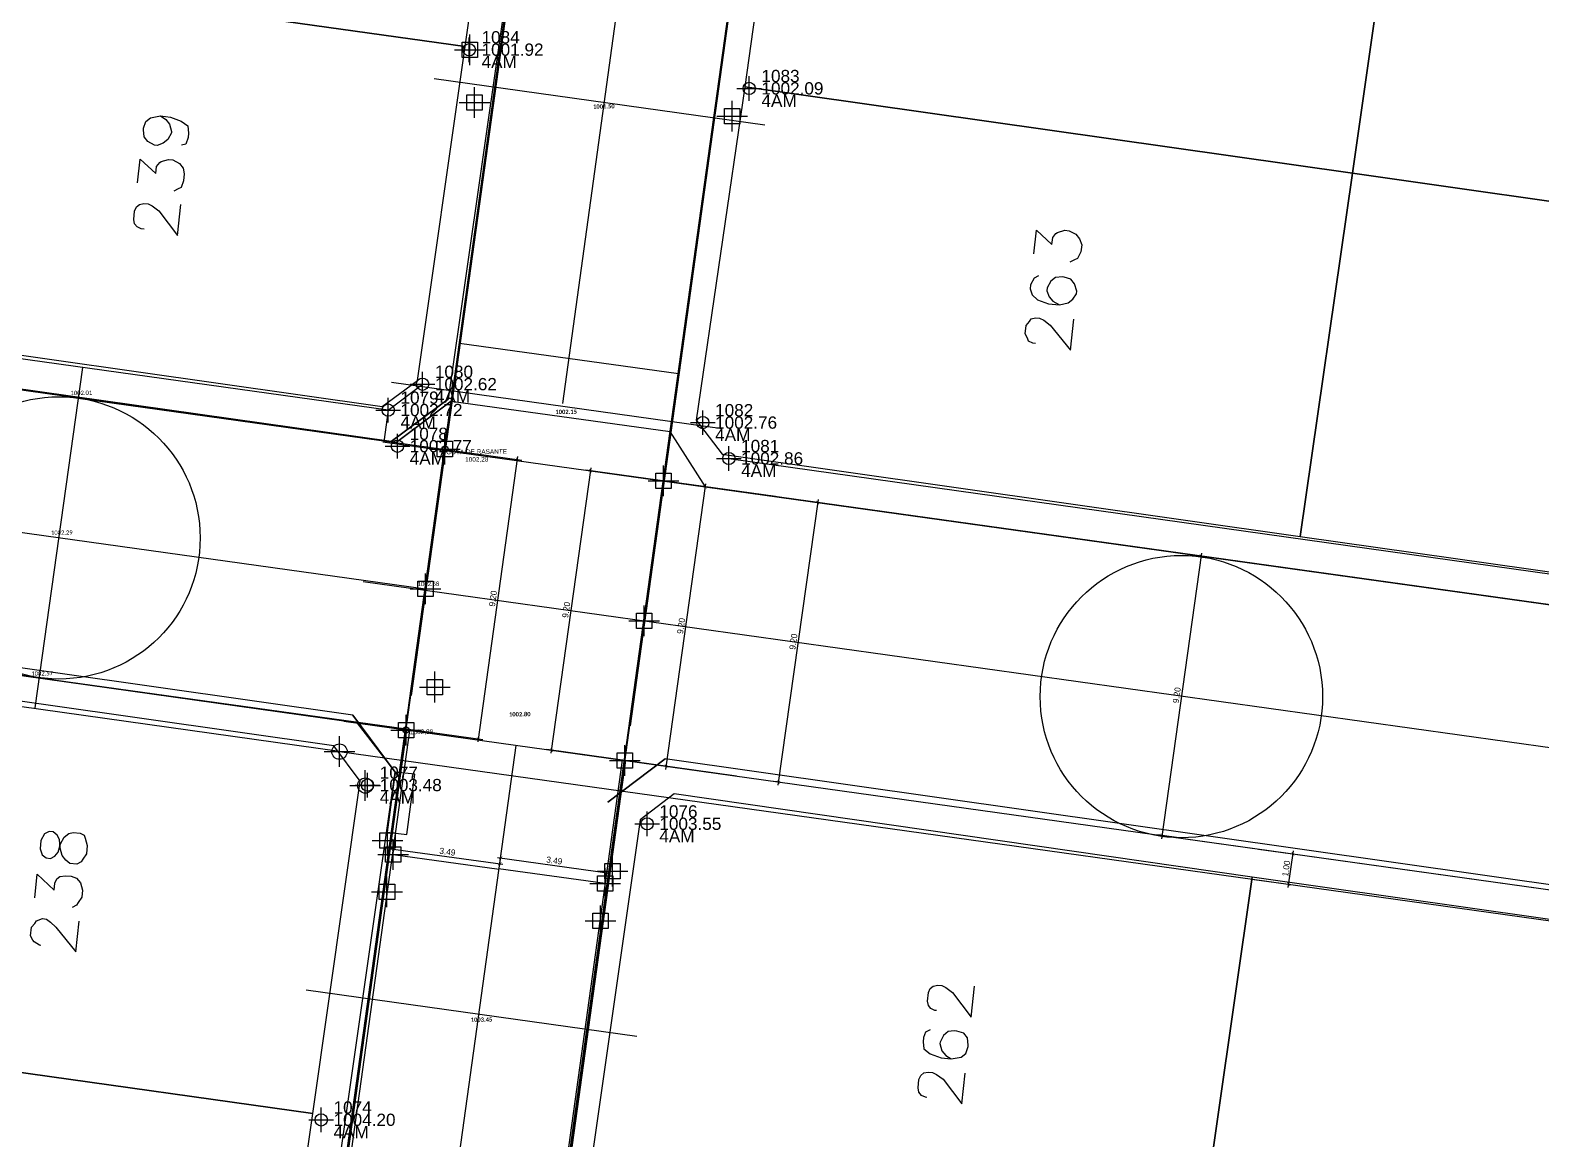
# Model space of a CAD drawing. Header units: metres. Extents: x -977055 to 805873, y -1033982 to 242021.
# Drawn here: x 980.74 to 1029.95, y 928.85 to 964.98 of the extents above; entities that cross this region are included whole.
import ezdxf

# ---------------------------------------------------------------- set-up
doc = ezdxf.new("R2010")
doc.units = ezdxf.units.M
doc.header["$PDMODE"] = 32
doc.header["$PDSIZE"] = 1.5
for name, color, linetype in [('12-CONDICIONES EXISTENTES', 2, 'Continuous'), ('5ta avenida', 10, 'Continuous'), ('C-ANNO-MATC-TEXT', 150, 'Continuous'), ('C-ROAD-PROF-TEXT', 11, 'Continuous'), ('V-NODE', 1, 'Continuous')]:
    doc.layers.add(name, color=color, linetype=linetype)
doc.layers.add('PDF2_area escolar', color=7, linetype='Continuous', true_color=0x989898)
doc.layers.add('PDF_Geometry', color=7, linetype='Continuous', true_color=0x797979)
doc.styles.add('CITY2', font='stylu.ttf', dxfattribs={"height": 0.2})
doc.styles.get("Standard").update_dxf_attribs({"font": 'arial.ttf'})
doc.dimstyles.new('COTAS2', dxfattribs={"dimtxt": 0.02, "dimasz": 0.1, "dimexe": 0.15, "dimexo": 0.08, "dimgap": 0.05, "dimtad": 1, "dimzin": 0, "dimdsep": 46, "dimtxsty": 'CITY2', "dimblk": 'ARCHTICK', "dimcen": 1, "dimdle": 0.1, "dimclrd": 1, "dimclre": 1, "dimclrt": 2, "dimadec": 0, "dimazin": 0, "dimtfac": 1, "dimtofl": 0, "dimtmove": 0, "dimatfit": 3, "dimldrblk": 'ARCHTICK', "dimfxl": 0.18, "dimtolj": 1, "dimtzin": 0, "dimarcsym": 0})

# ---------------------------------------------------------------- blocks, each defined once
blk = doc.blocks.new('base')
at = {"layer": 'PDF_Geometry', "lineweight": 25, "extrusion": (-0.000787417, 0.063364, 0.99799), "elevation": 0.026}
for points in [[(-314.355, -197.288), (-299.601, -195.681), (-292.744, -194.188), (-282.663, -192.111), (-274.476, -190.361), (-258.037, -185.154), (-248.029, -180.61), (-240.539, -177.71), (-228.643, -174.042), (-222.733, -172.714), (-217.384, -171.04), (-209.935, -169.248), (-202.16, -164.759), (-196.196, -160.284), (-195.073, -159.817), (-178.095, -157.457), (-154.298, -156.614), (-136.667, -154.611), (-124.436, -153.164), (-118.066, -151.474), (-100.79, -146.646), (-80.955, -140.967), (-73.385, -139.328), (-61.694, -135.822), (-40.504, -131.604), (-37.727, -130.872), (-17.661, -129.441), (1.311, -127.461), (21.092, -124.929), (41.006, -122.83), (47.376, -123.458), (63.592, -123.186), (81.402, -124.312), (85.639, -96.072), (88.705, -66.393), (92.811, -40.781), (97.16, -22.386), (100.596, -1.562), (102.483, 8.32), (109.691, 37.361), (117.528, 76.62), (126.217, 115.638), (131.513, 149.592), (134.682, 173.973), (136.916, 195.591), (139.956, 229.678), (141.558, 250.676), (142.614, 271.37), (143.252, 283.21), (147.066, 312.938), (152.58, 355.631), (153.554, 396.042), (150.869, 418.02), (151.777, 438.639), (150.959, 458.028), (151.777, 438.639), (150.869, 418.02), (153.554, 396.042), (152.58, 355.631), (147.066, 312.938), (143.252, 283.21), (142.614, 271.37), (141.558, 250.676), (139.956, 229.678), (136.916, 195.591), (134.682, 173.973), (131.513, 149.592), (126.217, 115.638), (117.528, 76.62), (109.691, 37.361), (102.483, 8.32), (100.596, -1.562), (97.16, -22.386), (92.811, -40.781), (88.705, -66.393), (85.639, -96.072), (81.402, -124.312), (63.592, -123.186), (47.376, -123.458), (41.006, -122.83), (21.092, -124.929), (1.311, -127.461), (-17.661, -129.441), (-37.727, -130.872), (-40.504, -131.604), (-61.694, -135.822), (-73.385, -139.328), (-80.955, -140.967), (-100.79, -146.646), (-118.066, -151.474), (-124.436, -153.164), (-136.667, -154.611), (-154.298, -156.614), (-178.095, -157.457), (-195.073, -159.817), (-196.196, -160.284), (-202.16, -164.759), (-209.935, -169.248), (-217.384, -171.04), (-222.733, -172.714), (-228.643, -174.042), (-240.539, -177.71), (-248.029, -180.61), (-258.037, -185.154), (-274.476, -190.361), (-282.663, -192.111), (-292.744, -194.188), (-299.601, -195.681), (-314.355, -197.288), (-312.178, -178.446), (-309.146, -157.898), (-306.876, -132.899), (-305.823, -118.002), (-298.643, -78.802), (-291.055, -45.077), (-282.252, -15.116), (-275.645, 10.473), (-270.319, 33.898), (-263.825, 63.164), (-258.15, 86.408), (-284.424, 123.888)], [(-120.33, -7.08), (-121.726, -5.196), (-110.823, 64.902), (-108.945, 66.252), (-70.522, 60.325), (-69.126, 58.441), (-80.029, -11.657), (-81.907, -13.007)], [(-101.565, 55.532), (-101.737, 55.646), (-101.858, 55.799), (-101.921, 56.039), (-101.916, 56.085), (-101.797, 56.302), (-101.643, 56.423), (-101.449, 56.492), (-101.358, 56.481), (-101.141, 56.362), (-101.02, 56.209), (-101.002, 55.975), (-101.007, 55.929), (-101.081, 55.706), (-101.234, 55.585), (-101.565, 55.532), (-101.885, 55.571), (-102.24, 55.706), (-102.452, 55.871), (-102.47, 56.105), (-102.453, 56.242), (-102.38, 56.465), (-102.238, 56.494)], [(-100.792, 57.711), (-100.886, 56.934), (-101.385, 57.412), (-101.413, 57.183), (-101.521, 57.057), (-101.572, 57.017), (-101.811, 56.953), (-101.948, 56.97), (-102.166, 57.089), (-102.287, 57.242), (-102.31, 57.431), (-102.283, 57.659), (-102.209, 57.882), (-102.113, 57.917), (-101.964, 57.992)], [(-100.982, 59.218), (-100.891, 59.207), (-100.759, 59.145), (-100.679, 59.042), (-100.649, 58.9), (-100.682, 58.626), (-100.745, 58.494), (-100.847, 58.414), (-100.99, 58.384), (-101.127, 58.401), (-101.258, 58.463), (-101.47, 58.628), (-102.068, 59.442), (-102.189, 58.436)], [(-129.962, 60.391), (-130.055, 59.614), (-130.554, 60.091), (-130.582, 59.863), (-130.69, 59.737), (-130.741, 59.697), (-130.98, 59.633), (-131.117, 59.649), (-131.335, 59.768), (-131.456, 59.922), (-131.525, 60.116), (-131.497, 60.344), (-131.379, 60.562), (-131.282, 60.596), (-131.133, 60.671)], [(-130.108, 61.104), (-129.959, 61.179), (-129.84, 61.397), (-129.824, 61.534), (-129.893, 61.728), (-130.06, 61.887), (-130.414, 62.022), (-130.78, 62.066), (-131.065, 62.008), (-131.219, 61.887), (-131.332, 61.715), (-131.343, 61.624), (-131.279, 61.384), (-131.159, 61.231), (-130.936, 61.158), (-130.89, 61.152), (-130.656, 61.17), (-130.502, 61.291), (-130.383, 61.508), (-130.372, 61.6), (-130.442, 61.794), (-130.562, 61.947), (-130.78, 62.066)], [(-129.98, 63.315), (-129.889, 63.304), (-129.757, 63.241), (-129.723, 63.145), (-129.648, 62.996), (-129.681, 62.722), (-129.789, 62.596), (-129.845, 62.51), (-129.988, 62.481), (-130.125, 62.497), (-130.257, 62.56), (-130.469, 62.724), (-131.112, 63.544), (-131.233, 62.538)], [(-108.945, 66.252), (-110.823, 64.902)], [(-95.361, 161.299), (-95.875, 161.268), (-108.942, 77.056), (-107.591, 75.178), (-69.128, 69.199), (-67.25, 70.549), (-53.172, 161.224)], [(-107.591, 75.178), (-108.942, 77.056), (-108.659, 79.016), (-109.299, 79.093), (-109.582, 77.133), (-108.942, 77.056)], [(-146.68, 154.869), (-157.559, 84.583), (-156.209, 82.704), (-117.746, 76.726), (-115.862, 78.122), (-117.746, 76.726)], [(-97.15, 81.015), (-97.244, 80.238), (-97.783, 80.766), (-97.811, 80.538), (-97.873, 80.406), (-97.975, 80.326), (-98.164, 80.302), (-98.346, 80.324), (-98.524, 80.392), (-98.644, 80.545), (-98.708, 80.785), (-98.681, 81.013), (-98.567, 81.185), (-98.51, 81.271), (-98.362, 81.346)], [(-97.334, 82.567), (-97.289, 82.561), (-97.117, 82.448), (-97.076, 82.397), (-97.002, 82.249), (-97.035, 81.974), (-97.143, 81.848), (-97.199, 81.762), (-97.393, 81.693), (-97.53, 81.71), (-97.656, 81.817), (-97.823, 81.977), (-98.466, 82.796), (-98.587, 81.79)], [(-126.48, 85.058), (-126.434, 85.053), (-126.302, 84.99), (-126.222, 84.888), (-126.193, 84.745), (-126.226, 84.471), (-126.288, 84.34), (-126.39, 84.259), (-126.533, 84.23), (-126.67, 84.247), (-126.802, 84.309), (-127.014, 84.473), (-127.611, 85.287), (-127.732, 84.282)], [(-126.265, 85.682), (-126.117, 85.757), (-126.05, 85.934), (-126.033, 86.071), (-126.051, 86.305), (-126.263, 86.47), (-126.618, 86.605), (-126.938, 86.644), (-127.269, 86.591), (-127.422, 86.47), (-127.496, 86.247), (-127.501, 86.201), (-127.483, 85.967), (-127.362, 85.814), (-127.139, 85.741), (-127.048, 85.73), (-126.86, 85.753), (-126.706, 85.874), (-126.587, 86.091), (-126.581, 86.137), (-126.645, 86.377), (-126.766, 86.53), (-126.938, 86.644)], [(-126.138, 87.892), (-126.092, 87.887), (-125.961, 87.824), (-125.88, 87.722), (-125.851, 87.579), (-125.884, 87.305), (-125.947, 87.173), (-126.049, 87.093), (-126.192, 87.064), (-126.329, 87.08), (-126.46, 87.143), (-126.672, 87.307), (-127.27, 88.121), (-127.391, 87.116)]]:
    blk.add_lwpolyline(points, dxfattribs=at)
for points in [[(-111.514, 53.392), (-113.358, 41.558), (-93.603, 38.482), (-91.755, 50.362)], [(-140.372, 57.889), (-142.221, 46.009), (-122.415, 42.974), (-120.617, 54.814)], [(-160.126, 60.965), (-161.975, 49.085), (-142.221, 46.009), (-140.372, 57.889)], [(-109.833, 64.272), (-111.514, 53.392), (-91.755, 50.362), (-89.911, 62.197), (-108.666, 65.106)], [(-138.529, 69.724), (-140.372, 57.889), (-120.617, 54.814), (-118.89, 65.688), (-119.729, 66.809)], [(-158.45, 71.799), (-160.126, 60.965), (-140.372, 57.889), (-138.529, 69.724), (-157.283, 72.632)], [(-106.119, 88.17), (-107.795, 77.335), (-106.962, 76.168), (-88.208, 73.26), (-86.359, 85.14)], [(-134.976, 92.667), (-136.819, 80.832), (-118.025, 77.872), (-116.904, 78.711), (-115.222, 89.591)], [(-97.343, 79.415), (-97.412, 79.609), (-97.539, 79.717), (-97.676, 79.733), (-97.824, 79.658), (-97.932, 79.532), (-98.01, 79.263), (-98.129, 79.046), (-98.283, 78.925), (-98.426, 78.896), (-98.654, 78.924), (-98.786, 78.986), (-98.821, 79.083), (-98.884, 79.322), (-98.851, 79.597), (-98.738, 79.768), (-98.681, 79.854), (-98.533, 79.929), (-98.305, 79.902), (-98.178, 79.794), (-98.058, 79.64), (-97.994, 79.4), (-97.981, 79.121), (-97.906, 78.973), (-97.78, 78.865), (-97.643, 78.848), (-97.495, 78.923), (-97.376, 79.141)], [(-154.731, 95.742), (-156.412, 84.862), (-155.574, 83.741), (-136.819, 80.832), (-134.976, 92.667)], [(-104.27, 100.05), (-106.119, 88.17), (-86.359, 85.14), (-84.516, 96.974)]]:
    blk.add_lwpolyline(points, close=True, dxfattribs=at)
blk = doc.blocks.new('*U3056')
at = {"color": 0, "linetype": 'ByBlock', "lineweight": -2, "transparency": 16777216}
for p, q in [((0, -1), (0, 1)), ((-1, 0), (1, 0))]:
    blk.add_line(p, q, dxfattribs=at)
blk.add_circle((0, 0), 0.5, dxfattribs=at)
blk = doc.blocks.new('*U3152', base_point=(991.654, 940.36, 1003.484))
at = {"layer": 'V-NODE', "color": 90, "lineweight": -2, "xscale": 0.5, "yscale": 0.5, "zscale": 0.5}
blk.add_blockref('*U3056', (991.654, 940.36, 1003.484), dxfattribs=at)
blk = doc.blocks.new('*U3155', base_point=(990.813, 941.465, 1003.431))
at = {"layer": 'V-NODE', "color": 90, "lineweight": -2, "xscale": 0.5, "yscale": 0.5, "zscale": 0.5}
blk.add_blockref('*U3056', (990.813, 941.465, 1003.431), dxfattribs=at)
blk = doc.blocks.new('_ArchTick')
at = {"color": 0, "linetype": 'ByBlock', "const_width": 0.15}
blk.add_lwpolyline([(-0.5, -0.5), (0.5, 0.5)], dxfattribs=at)
blk = doc.blocks.new('*D4184')
at = {"layer": '12-CONDICIONES EXISTENTES', "color": 1, "lineweight": -2, "transparency": 16777216}
blk.add_line((1028.179, 905), (1036.502, 964.622), dxfattribs=at)
at = {"layer": '12-CONDICIONES EXISTENTES', "color": 1, "linetype": 'Continuous', "lineweight": -2, "transparency": 16777216}
for p, q in [((1049.072, 962.766), (1036.34, 964.543)), ((1040.777, 903.342), (1028.045, 905.12))]:
    blk.add_line(p, q, dxfattribs=at)
at = {"layer": 'Defpoints', "color": 0, "transparency": 16777216}
for p in [(1036.489, 964.523), (1049.151, 962.755, 996.877), (1040.856, 903.331, 0.003)]:
    blk.add_point(p, dxfattribs=at)
at = {"layer": '12-CONDICIONES EXISTENTES', "color": 1, "lineweight": -2, "transparency": 16777216, "xscale": 0.1, "yscale": 0.1, "zscale": 0.1}
for p, rotation in [((1036.489, 964.523), 82.05294046129832), ((1028.193, 905.099), 262.0529404612984)]:
    blk.add_blockref('_ArchTick', p, dxfattribs=dict(at, rotation=rotation))
at = {"layer": '12-CONDICIONES EXISTENTES', "color": 2, "transparency": 16777216, "insert": (1031.432, 929.414), "char_height": 0.2, "attachment_point": 5, "rotation": 82.0529, "style": 'CITY2'}
blk.add_mtext('\\A1;60.00', dxfattribs=at)
blk = doc.blocks.new('*D4190')
at = {"layer": '12-CONDICIONES EXISTENTES', "color": 1, "lineweight": -2, "transparency": 16777216}
blk.add_line((1006.408, 949.685), (1005.098, 940.377), dxfattribs=at)
at = {"layer": '12-CONDICIONES EXISTENTES', "color": 1, "linetype": 'Continuous', "lineweight": -2, "transparency": 16777216}
for p, q in [((1006.448, 949.578), (1006.246, 949.607)), ((1005.166, 940.468), (1004.963, 940.497))]:
    blk.add_line(p, q, dxfattribs=at)
at = {"layer": 'Defpoints', "color": 0, "transparency": 16777216}
for p in [(1006.528, 949.567, 1003.431), (1005.112, 940.476), (1005.245, 940.457, 1003.431)]:
    blk.add_point(p, dxfattribs=at)
at = {"layer": '12-CONDICIONES EXISTENTES', "color": 1, "lineweight": -2, "transparency": 16777216, "xscale": 0.1, "yscale": 0.1, "zscale": 0.1}
for p, rotation in [((1006.394, 949.586), 81.9872478878183), ((1005.112, 940.476), 261.9872478878183)]:
    blk.add_blockref('_ArchTick', p, dxfattribs=dict(at, rotation=rotation))
at = {"layer": '12-CONDICIONES EXISTENTES', "color": 2, "transparency": 16777216, "insert": (1005.601, 945.052), "char_height": 0.2, "attachment_point": 5, "rotation": 81.9872, "style": 'CITY2'}
blk.add_mtext('\\A1;9.20', dxfattribs=at)
blk = doc.blocks.new('*D4192')
at = {"layer": '12-CONDICIONES EXISTENTES', "color": 1, "linetype": 'Continuous', "lineweight": -2, "transparency": 16777216}
for p, q in [((1020.756, 938.289), (1022.029, 938.111)), ((1020.617, 937.298), (1021.89, 937.12))]:
    blk.add_line(p, q, dxfattribs=at)
at = {"layer": '12-CONDICIONES EXISTENTES', "color": 1, "lineweight": -2, "transparency": 16777216}
blk.add_line((1021.728, 937.042), (1021.894, 938.23), dxfattribs=at)
at = {"layer": 'Defpoints', "color": 0, "transparency": 16777216}
for p in [(1020.676, 938.3, 1003.431), (1021.88, 938.131), (1020.538, 937.309, 1003.431)]:
    blk.add_point(p, dxfattribs=at)
at = {"layer": '12-CONDICIONES EXISTENTES', "color": 1, "lineweight": -2, "transparency": 16777216, "xscale": 0.1, "yscale": 0.1, "zscale": 0.1}
for p, rotation in [((1021.88, 938.131), 82.04133498312028), ((1021.742, 937.141), 262.0413349831203)]:
    blk.add_blockref('_ArchTick', p, dxfattribs=dict(at, rotation=rotation))
at = {"layer": '12-CONDICIONES EXISTENTES', "color": 2, "transparency": 16777216, "insert": (1021.659, 937.657), "char_height": 0.2, "attachment_point": 5, "rotation": 82.0413, "style": 'CITY2'}
blk.add_mtext('\\A1;1.00', dxfattribs=at)
blk = doc.blocks.new('*U4239')
at = {"color": 0, "linetype": 'ByBlock', "lineweight": -2, "transparency": 16777216}
for p, q in [((0, -1), (0, 1)), ((-1, 0), (1, 0))]:
    blk.add_line(p, q, dxfattribs=at)
blk.add_lwpolyline([(-0.5, -0.5), (-0.5, 0.5), (0.5, 0.5), (0.5, -0.5)], close=True, dxfattribs=at)
blk = doc.blocks.new('*D4533')
at = {"layer": '12-CONDICIONES EXISTENTES', "color": 1, "lineweight": -2, "transparency": 16777216}
blk.add_line((992.486, 938.301), (996.136, 937.796), dxfattribs=at)
at = {"layer": '12-CONDICIONES EXISTENTES', "color": 1, "linetype": 'Continuous', "lineweight": -2, "transparency": 16777216}
for p, q in [((992.572, 938.194), (992.605, 938.436)), ((996.024, 937.717), (996.057, 937.959))]:
    blk.add_line(p, q, dxfattribs=at)
at = {"layer": 'Defpoints', "color": 0, "transparency": 16777216}
for p in [(992.561, 938.115, 1003.391), (996.013, 937.638, 1003.391), (996.037, 937.81)]:
    blk.add_point(p, dxfattribs=at)
at = {"layer": '12-CONDICIONES EXISTENTES', "color": 1, "lineweight": -2, "transparency": 16777216, "xscale": 0.1, "yscale": 0.1, "zscale": 0.1}
for p, rotation in [((992.585, 938.287), 172.1342538865654), ((996.037, 937.81), 352.1342538865654)]:
    blk.add_blockref('_ArchTick', p, dxfattribs=dict(at, rotation=rotation))
at = {"layer": '12-CONDICIONES EXISTENTES', "color": 2, "transparency": 16777216, "insert": (994.332, 938.202), "char_height": 0.2, "attachment_point": 5, "rotation": 352.1343, "style": 'CITY2'}
blk.add_mtext('\\A1;3.49', dxfattribs=at)
blk = doc.blocks.new('*D4534')
at = {"layer": '12-CONDICIONES EXISTENTES', "color": 1, "linetype": 'Continuous', "lineweight": -2, "transparency": 16777216}
for p, q in [((996.025, 937.726), (996.084, 938.15)), ((999.482, 937.248), (999.541, 937.672))]:
    blk.add_line(p, q, dxfattribs=at)
at = {"layer": '12-CONDICIONES EXISTENTES', "color": 1, "lineweight": -2, "transparency": 16777216}
blk.add_line((995.964, 938.015), (999.619, 937.51), dxfattribs=at)
at = {"layer": 'Defpoints', "color": 0, "transparency": 16777216}
for p in [(996.014, 937.647, 1003.385), (999.471, 937.169, 1003.385), (999.52, 937.524)]:
    blk.add_point(p, dxfattribs=at)
at = {"layer": '12-CONDICIONES EXISTENTES', "color": 1, "lineweight": -2, "transparency": 16777216, "xscale": 0.1, "yscale": 0.1, "zscale": 0.1}
for p, rotation in [((996.063, 938.002), 172.1264173515225), ((999.52, 937.524), 352.1264173515224)]:
    blk.add_blockref('_ArchTick', p, dxfattribs=dict(at, rotation=rotation))
at = {"layer": '12-CONDICIONES EXISTENTES', "color": 2, "transparency": 16777216, "insert": (997.813, 937.916), "char_height": 0.2, "attachment_point": 5, "rotation": 352.1264, "style": 'CITY2'}
blk.add_mtext('\\A1;3.49', dxfattribs=at)
blk = doc.blocks.new('*D5346')
at = {"color": 1, "linetype": 'Continuous', "lineweight": -2, "transparency": 16777216}
for p, q in [((993.163, 943.291), (1004.843, 1027.525)), ((1000.294, 942.302), (1011.975, 1026.536))]:
    blk.add_line(p, q, dxfattribs=at)
at = {"color": 1, "lineweight": -2, "transparency": 16777216}
blk.add_line((1004.723, 1027.39), (1012.053, 1026.374), dxfattribs=at)
at = {"layer": 'Defpoints', "color": 0, "transparency": 16777216}
for p in [(1011.954, 1026.388), (993.152, 943.212), (1000.283, 942.223)]:
    blk.add_point(p, dxfattribs=at)
at = {"color": 1, "lineweight": -2, "transparency": 16777216, "xscale": 0.1, "yscale": 0.1, "zscale": 0.1}
for p, rotation in [((1004.822, 1027.377), 172.1054465022065), ((1011.954, 1026.388), 352.1054465022065)]:
    blk.add_blockref('_ArchTick', p, dxfattribs=dict(at, rotation=rotation))
at = {"color": 2, "transparency": 16777216, "insert": (1008.41, 1027.039), "char_height": 0.2, "attachment_point": 5, "rotation": 352.1054, "style": 'CITY2'}
blk.add_mtext('\\A1;7.20', dxfattribs=at)
blk = doc.blocks.new('*D5358')
at = {"color": 1, "linetype": 'Continuous', "lineweight": -2, "transparency": 16777216}
for p, q in [((982.388, 952.976), (996.752, 950.969)), ((981.116, 943.864), (995.48, 941.858))]:
    blk.add_line(p, q, dxfattribs=at)
at = {"color": 1, "lineweight": -2, "transparency": 16777216}
blk.add_line((996.618, 951.089), (995.317, 941.78), dxfattribs=at)
at = {"layer": 'Defpoints', "color": 0, "transparency": 16777216}
for p in [(982.309, 952.987), (981.036, 943.875), (995.331, 941.879)]:
    blk.add_point(p, dxfattribs=at)
at = {"color": 1, "lineweight": -2, "transparency": 16777216, "xscale": 0.1, "yscale": 0.1, "zscale": 0.1}
for p, rotation in [((996.604, 950.99), 82.04875663577549), ((995.331, 941.879), 262.0487566357755)]:
    blk.add_blockref('_ArchTick', p, dxfattribs=dict(at, rotation=rotation))
at = {"color": 2, "transparency": 16777216, "insert": (995.815, 946.456), "char_height": 0.2, "attachment_point": 5, "rotation": 82.0488, "style": 'CITY2'}
blk.add_mtext('\\A1;9.20', dxfattribs=at)
blk = doc.blocks.new('*D5359')
at = {"color": 1, "lineweight": -2, "transparency": 16777216}
blk.add_line((950.906, 957.474), (949.605, 948.164), dxfattribs=at)
at = {"color": 1, "linetype": 'Continuous', "lineweight": -2, "transparency": 16777216}
for p, q in [((982.23, 952.998), (950.743, 957.396)), ((980.957, 943.886), (949.471, 948.284))]:
    blk.add_line(p, q, dxfattribs=at)
at = {"layer": 'Defpoints', "color": 0, "transparency": 16777216}
for p in [(982.309, 952.987), (949.619, 948.263), (981.036, 943.875)]:
    blk.add_point(p, dxfattribs=at)
at = {"color": 1, "lineweight": -2, "transparency": 16777216, "xscale": 0.1, "yscale": 0.1, "zscale": 0.1}
for p, rotation in [((950.892, 957.375), 82.04875663577621), ((949.619, 948.263), 262.0487566357762)]:
    blk.add_blockref('_ArchTick', p, dxfattribs=dict(at, rotation=rotation))
at = {"color": 2, "transparency": 16777216, "insert": (950.103, 952.84), "char_height": 0.2, "attachment_point": 5, "rotation": 82.0488, "style": 'CITY2'}
blk.add_mtext('\\A1;9.20', dxfattribs=at)
blk = doc.blocks.new('*D5362')
at = {"color": 1, "lineweight": -2, "transparency": 16777216}
blk.add_line((1018.898, 947.939), (1017.596, 938.629), dxfattribs=at)
at = {"color": 1, "linetype": 'Continuous', "lineweight": -2, "transparency": 16777216}
for p, q in [((1019.512, 947.752), (1018.736, 947.86)), ((1018.238, 938.641), (1017.462, 938.749))]:
    blk.add_line(p, q, dxfattribs=at)
at = {"layer": 'Defpoints', "color": 0, "transparency": 16777216}
for p in [(1019.592, 947.741, 1003.431), (1017.61, 938.728), (1018.318, 938.629, 1003.431)]:
    blk.add_point(p, dxfattribs=at)
at = {"color": 1, "lineweight": -2, "transparency": 16777216, "xscale": 0.1, "yscale": 0.1, "zscale": 0.1}
for p, rotation in [((1018.884, 947.84), 82.04133498312002), ((1017.61, 938.728), 262.0413349831201)]:
    blk.add_blockref('_ArchTick', p, dxfattribs=dict(at, rotation=rotation))
at = {"color": 2, "transparency": 16777216, "insert": (1018.095, 943.305), "char_height": 0.2, "attachment_point": 5, "rotation": 82.0413, "style": 'CITY2'}
blk.add_mtext('\\A1;9.20', dxfattribs=at)
blk = doc.blocks.new('*D5363')
at = {"color": 1, "lineweight": -2, "transparency": 16777216}
blk.add_line((999.004, 950.72), (997.703, 941.411), dxfattribs=at)
at = {"color": 1, "linetype": 'Continuous', "lineweight": -2, "transparency": 16777216}
for p, q in [((1005.017, 949.778), (998.842, 950.642)), ((1003.744, 940.667), (997.568, 941.53))]:
    blk.add_line(p, q, dxfattribs=at)
at = {"layer": 'Defpoints', "color": 0, "transparency": 16777216}
for p in [(1005.097, 949.767, 1003.431), (997.717, 941.51), (1003.823, 940.656, 1003.431)]:
    blk.add_point(p, dxfattribs=at)
at = {"color": 1, "lineweight": -2, "transparency": 16777216, "xscale": 0.1, "yscale": 0.1, "zscale": 0.1}
for p, rotation in [((998.991, 950.621), 82.04133498311994), ((997.717, 941.51), 262.04133498312)]:
    blk.add_blockref('_ArchTick', p, dxfattribs=dict(at, rotation=rotation))
at = {"color": 2, "transparency": 16777216, "insert": (998.201, 946.087), "char_height": 0.2, "attachment_point": 5, "rotation": 82.0413, "style": 'CITY2'}
blk.add_mtext('\\A1;9.20', dxfattribs=at)
blk = doc.blocks.new('*D5365')
at = {"color": 1, "lineweight": -2, "transparency": 16777216}
blk.add_line((1001.446, 940.887), (1002.747, 950.197), dxfattribs=at)
at = {"color": 1, "linetype": 'Continuous', "lineweight": -2, "transparency": 16777216}
for p, q in [((1002.654, 950.109), (1002.585, 950.118)), ((1001.38, 940.997), (1001.311, 941.007))]:
    blk.add_line(p, q, dxfattribs=at)
at = {"layer": 'Defpoints', "color": 0, "transparency": 16777216}
for p in [(1002.733, 950.098, 1003.431), (1002.733, 950.098), (1001.46, 940.986)]:
    blk.add_point(p, dxfattribs=at)
at = {"color": 1, "lineweight": -2, "transparency": 16777216, "xscale": 0.1, "yscale": 0.1, "zscale": 0.1}
for p, rotation in [((1002.733, 950.098), 82.04133498312017), ((1001.46, 940.986), 262.0413349831202)]:
    blk.add_blockref('_ArchTick', p, dxfattribs=dict(at, rotation=rotation))
at = {"color": 2, "transparency": 16777216, "insert": (1001.944, 945.563), "char_height": 0.2, "attachment_point": 5, "rotation": 82.0413, "style": 'CITY2'}
blk.add_mtext('\\A1;9.20', dxfattribs=at)

msp = doc.modelspace()

# ---------------------------------------------------------------- linework, layer by layer
for p, q in [((981.73498, 861.47056), (1004.82234, 1027.3767)), ((1011.9541, 1026.38778), (988.86601, 860.47635)), ((994.45726, 952.89309), (1001.58854, 951.90071))]:
    msp.add_line(p, q)
at = {"elevation": 1998.199}
msp.add_lwpolyline([(1013.20829, 1023.48453), (1002.8933, 1024.75373), (1004.21615, 1023.00511), (982.15408, 864.48224), (989.28568, 863.4921), (1011.35484, 1022.08148), (1013.20829, 1023.48453)], dxfattribs=at)
at = {"color": 6}
msp.add_lwpolyline([(994.7262, 954.78008), (1001.85815, 953.79249), (1011.17376, 1021.06597), (1004.04182, 1022.05356), (994.7262, 954.78008)], dxfattribs=at)
for points in [[(952.87752, 947.80826), (991.3776, 942.43083), (992.75153, 940.62821), (994.45726, 952.89309), (992.65936, 951.54111), (954.18141, 956.92609), (952.82176, 958.72453), (951.10433, 946.44823), (952.88464, 947.81371)], [(1017.61026, 938.72833), (1040.13744, 935.57891), (1041.49527, 933.78385), (1043.26178, 946.47285), (1041.00028, 944.74776), (1002.73332, 950.09768), (1001.58854, 951.90071), (999.77856, 938.89414)]]:
    msp.add_lwpolyline(points)
for centre in [(981.67264, 948.43101), (1018.24372, 943.25935)]:
    msp.add_circle(centre, 4.6)
at = {"layer": '12-CONDICIONES EXISTENTES', "color": 1}
for points, elevation in [([(1001.65424, 952.31996), (1011.39039, 1022.63033), (1013.88081, 1040.33846), (1028.25455, 1143.7276)], 2001.659), ([(994.52229, 953.30755), (1004.25949, 1023.62549), (1006.75019, 1041.33554), (1020.87063, 1142.90279)], 2001.659), ([(998.08827, 952.81376), (1007.35182, 1020.01355)], 2001.659), ([(993.89581, 963.40886), (1004.66702, 961.89719)], 996.877), ([(992.401, 952.597), (943.63, 959.409)], 2001.763), ([(993.61809, 946.76255), (942.85397, 953.85293)], 2001.763), ([(992.401, 952.597), (993.521, 953.44)], 2001.763), ([(992.506, 953.50591), (1003.2772, 951.99424)], 996.877), ([(992.67208, 951.54943), (994.46594, 952.89962)], 2001.763), ([(992.71581, 940.23148), (994.52214, 953.30643)], 2002.5505), ([(992.401, 952.597), (992.25636, 951.56241)], 2001.763), ([(999.84806, 939.24614), (1001.6544, 952.32109)], 2002.5505), ([(992.22528, 951.56676), (1041.00028, 944.74776)], 1003.431), ([(1003.5, 951.02), (1041.127, 945.728)], 2001.902), ([(990.813, 941.465), (942.071, 948.326)], 1003.431), ([(991.58837, 947.01106), (1041.28847, 940.06273)], 1003.431), ([(981.25103, 857.38873), (993.00635, 942.16402)], 2010.087), ([(981.35008, 857.375), (993.10541, 942.15028)], 2010.087), ([(990.95146, 942.45537), (1040.13744, 935.57891)], 1003.431), ([(991.3932, 942.39316), (992.76771, 940.60718)], 2001.763), ([(984.81691, 856.89427), (996.57224, 941.66955)], 2010.087), ([(988.28374, 856.41355), (1000.03906, 941.18883)], 2010.087), ([(988.38279, 856.39981), (1000.13812, 941.17509)], 2010.087), ([(990.813, 941.465), (1039.588, 934.646)], 1003.431), ([(992.561, 938.115), (996.01321, 937.63807)], 1003.391), ([(999.471, 937.169), (995.99306, 937.64997)], 1003.385), ([(989.72636, 933.70001), (1000.49757, 932.18834)], 996.877)]:
    msp.add_lwpolyline(points, dxfattribs=dict(at, elevation=elevation))
at = {"layer": '12-CONDICIONES EXISTENTES', "color": 2}
for points, elevation in [([(992.26254, 951.60663), (943.49167, 958.41861)], 2001.763), ([(990.95192, 942.4553), (942.21039, 949.31624)], 1003.431)]:
    msp.add_lwpolyline(points, dxfattribs=dict(at, elevation=elevation))
at = {"layer": '12-CONDICIONES EXISTENTES', "color": 1}
msp.add_lwpolyline([(980.89946, 942.89541), (982.44867, 953.98707)], dxfattribs=at)
for centre in [(994.24898, 951.32918, 2001.763), (992.98409, 942.16925, 1003.431)]:
    msp.add_circle(centre, 0.1, dxfattribs=at)
at = {"layer": '5ta avenida', "color": 0, "linetype": 'ByBlock', "lineweight": -2, "transparency": 16777216}
for p, q in [((995.042, 963.942, 2000.958), (995.042, 964.742, 2000.958)), ((994.642, 964.342, 2000.958), (995.442, 964.342, 2000.958)), ((1004.162, 962.68, 2001.132), (1004.162, 963.48, 2001.132)), ((1003.762, 963.08, 2001.132), (1004.562, 963.08, 2001.132)), ((993.121, 953.44, 2001.659), (993.921, 953.44, 2001.659)), ((993.521, 953.04, 2001.659), (993.521, 953.84, 2001.659)), ((992.401, 952.197, 2001.763), (992.401, 952.997, 2001.763)), ((992.001, 952.597, 2001.763), (992.801, 952.597, 2001.763)), ((1002.652, 951.788, 2001.801), (1002.652, 952.588, 2001.801)), ((1002.252, 952.188, 2001.801), (1003.052, 952.188, 2001.801)), ((992.302, 951.418, 2001.807), (993.102, 951.418, 2001.807)), ((992.702, 951.018, 2001.807), (992.702, 951.818, 2001.807)), ((1003.5, 950.62, 2001.902), (1003.5, 951.42, 2001.902)), ((1003.1, 951.02, 2001.902), (1003.9, 951.02, 2001.902)), ((991.726, 939.974, 2002.514), (991.726, 940.774, 2002.514)), ((991.326, 940.374, 2002.514), (992.126, 940.374, 2002.514)), ((1000.435, 939.112, 2002.587), (1001.235, 939.112, 2002.587)), ((1000.835, 938.712, 2002.587), (1000.835, 939.512, 2002.587)), ((990.219, 929.064, 2003.234), (990.219, 929.864, 2003.234)), ((989.819, 929.464, 2003.234), (990.619, 929.464, 2003.234))]:
    msp.add_line(p, q, dxfattribs=at)
for centre in [(995.042, 964.342, 2000.958), (1004.162, 963.08, 2001.132), (993.521, 953.44, 2001.659), (992.401, 952.597, 2001.763), (1002.652, 952.188, 2001.801), (992.702, 951.418, 2001.807), (1003.5, 951.02, 2001.902), (991.726, 940.374, 2002.514), (1000.835, 939.112, 2002.587), (990.219, 929.464, 2003.234)]:
    msp.add_circle(centre, 0.2, dxfattribs=at)

# ---------------------------------------------------------------- block references
at = {"layer": 'C-ANNO-MATC-TEXT', "lineweight": -2, "xscale": 0.5, "yscale": 0.5, "zscale": 0.5}
for p in [(995.058, 964.339, 1001.935), (995.06, 964.336, 1001.932), (995.217, 962.619, 1001.81), (1003.608, 962.178, 1001.689), (994.249, 951.329, 1002.278), (1001.373, 950.288, 1002.371), (1001.373, 950.288, 1002.278), (993.619, 946.769, 1002.578), (993.619, 946.769, 1002.578), (1000.744, 945.731, 1002.578), (993.923, 943.572, 1001.115), (992.984, 942.169, 1002.878), (1000.114, 941.174, 1002.878), (992.382, 938.574, 1003.271), (992.561, 938.115, 1003.391), (999.471, 937.169, 1003.385), (999.706, 937.567, 1003.246), (992.361, 936.898, 1003.43), (999.313, 935.953, 1003.411)]:
    msp.add_blockref('*U4239', p, dxfattribs=at)
at = {"layer": 'PDF2_area escolar'}
msp.add_blockref('base', (882.736, 1016.336, 999.038), dxfattribs=at)
at = {"layer": 'V-NODE'}
for name, p in [('*U3155', (990.813, 941.465, 1003.431)), ('*U3152', (991.654, 940.36, 1003.484))]:
    msp.add_blockref(name, p, dxfattribs=at)

# ---------------------------------------------------------------- texts
at = {"layer": '5ta avenida', "linetype": 'ByBlock', "char_height": 0.4}
for s, insert, attachment_point in [('{\\C2;1084}', (995.442, 964.542, 2000.958), 7), ('{\\C2;1001.92}', (995.442, 964.342, 2000.958), 4), ('{\\C2;4AM}', (995.442, 964.142, 2000.958), 1), ('{\\C2;1083}', (1004.562, 963.28, 2001.132), 7), ('{\\C2;1002.09}', (1004.562, 963.08, 2001.132), 4), ('{\\C2;4AM}', (1004.562, 962.88, 2001.132), 1), ('{\\C2;1080}', (993.921, 953.64, 2001.659), 7), ('{\\C2;1002.62}', (993.921, 953.44, 2001.659), 4), ('{\\C2;1079}', (992.801, 952.797, 2001.763), 7), ('{\\C2;4AM}', (993.921, 953.24, 2001.659), 1), ('{\\C2;4AM}', (992.801, 952.397, 2001.763), 1), ('{\\C2;1002.72}', (992.801, 952.597, 2001.763), 4), ('{\\C2;1082}', (1003.052, 952.388, 2001.801), 7), ('{\\C2;1002.76}', (1003.052, 952.188, 2001.801), 4), ('{\\C2;1078}', (993.102, 951.618, 2001.807), 7), ('{\\C2;4AM}', (1003.052, 951.988, 2001.801), 1), ('{\\C2;1002.77}', (993.102, 951.418, 2001.807), 4), ('{\\C2;1081}', (1003.9, 951.22, 2001.902), 7), ('{\\C2;4AM}', (993.102, 951.218, 2001.807), 1), ('{\\C2;1002.86}', (1003.9, 951.02, 2001.902), 4), ('{\\C2;4AM}', (1003.9, 950.82, 2001.902), 1), ('{\\C2;1077}', (992.126, 940.574, 2002.514), 7), ('{\\C2;1003.48}', (992.126, 940.374, 2002.514), 4), ('{\\C2;4AM}', (992.126, 940.174, 2002.514), 1), ('{\\C2;1076}', (1001.235, 939.312, 2002.587), 7), ('{\\C2;1003.55}', (1001.235, 939.112, 2002.587), 4), ('{\\C2;4AM}', (1001.235, 938.912, 2002.587), 1), ('{\\C2;1074}', (990.619, 929.664, 2003.234), 7), ('{\\C2;4AM}', (990.619, 929.264, 2003.234), 1), ('{\\C2;1004.20}', (990.619, 929.464, 2003.234), 4)]:
    msp.add_mtext(s, dxfattribs=dict(at, insert=insert, attachment_point=attachment_point))
at = {"layer": 'C-ROAD-PROF-TEXT', "color": 11, "linetype": 'Continuous', "lineweight": -3, "char_height": 0.15, "attachment_point": 8, "rotation": 0.571108}
for s, insert in [('{\\fCalibri|b1|i0|c0|p34;\\H0.91667x;\\C256;1001.50}', (999.42773, 962.42565, 3004.296)), ('{\\fCalibri|b0|i0|c0|p34;\\H0.91667x;\\C256;1002.01}', (982.40358, 953.08934, 2012.86624)), ('{\\fCalibri|b1|i0|c0|p34;\\H0.91667x;\\C256;1002.15}', (998.19966, 952.47106, 3004.296)), ('{\\C2;COTA DE RASANTE \\P1002,28}', (995.28664, 950.88799, 2001.807)), ('{\\fCalibri|b0|i0|c0|p34;\\H0.91667x;\\C256;1002.29}', (981.7673, 948.53389, 2012.86624)), ('{\\fCalibri|b0|i0|c0|p34;\\H0.91667x;\\C256;1002.58}', (993.71221, 946.8616, 4015.41674)), ('{\\fCalibri|b0|i0|c0|p34;\\H0.91667x;\\C256;1002.57}', (981.12624, 943.94416, 2012.86624)), ('{\\fCalibri|b1|i0|c0|p34;\\H0.91667x;\\C256;1002.80}', (996.68758, 942.61421, 3004.296)), ('{\\C2;1002,88}', (993.489, 942.00951, 2002.5505)), ('{\\fCalibri|b1|i0|c0|p34;\\H0.91667x;\\C256;1003.45}', (995.44181, 932.6621, 3004.296))]:
    msp.add_mtext(s, dxfattribs=dict(at, insert=insert))

# ---------------------------------------------------------------- dimensions: what is measured, and where the dimension line sits
for p1, p2, distance, picture, middle in [((993.15161, 943.21153), (1000.28337, 942.22261), 84.97048, '*D5346', (1008.40991, 1027.03865)), ((982.30895, 952.98678), (981.03632, 943.87523), -31.72222, '*D5359', (950.10284, 952.84046)), ((982.30895, 952.98678), (981.03632, 943.87523), 14.43371, '*D5358', (995.81504, 946.45569)), ((1005.09656, 949.76728, 1003.431), (1003.82274, 940.6559, 1003.431), -6.16541, '*D5363', (998.20109, 946.08657)), ((1001.4595, 940.98629), (1002.73332, 950.09768, 1003.431), 0, '*D5365', (1001.94387, 945.56331)), ((1019.59151, 947.74081, 1003.431), (1018.31769, 938.62943, 1003.431), -0.71431, '*D5362', (1018.09463, 943.30535))]:
    dim = msp.add_aligned_dim(p1=p1, p2=p2, distance=distance, dimstyle='COTAS2')
    dim.commit()
    dim.dimension.update_dxf_attribs({"geometry": picture, "text_midpoint": middle})
at = {"layer": '12-CONDICIONES EXISTENTES', "color": 1}
dim = msp.add_linear_dim(base=(1036.48863, 964.5226), p1=(1040.85587, 903.33112, 0.003), p2=(1049.15136, 962.7549, 996.877), angle=82.05294, dimstyle='COTAS2', dxfattribs=at)
dim.commit()
dim.dimension.update_dxf_attribs({"geometry": '*D4184', "text_midpoint": (1031.58456, 929.39285), "dimtype": 161})
for p1, p2, distance, picture, middle in [((1006.52765, 949.56721, 1003.431), (1005.24522, 940.45703, 1003.431), -0.13464, '*D4190', (1005.60058, 945.05236)), ((992.561, 938.115, 1003.391), (996.01321, 937.63807, 1003.391), 0.17361, '*D4533', (994.332, 938.20153)), ((996.01445, 937.64701, 1003.385), (999.471, 937.169, 1003.385), 0.35795, '*D4534', (997.81292, 937.91559)), ((1020.5379, 937.3093, 1003.431), (1020.67636, 938.29967, 1003.431), -1.21536, '*D4192', (1021.65867, 937.65748))]:
    dim = msp.add_aligned_dim(p1=p1, p2=p2, distance=distance, dimstyle='COTAS2', dxfattribs=at)
    dim.commit()
    dim.dimension.update_dxf_attribs({"geometry": picture, "text_midpoint": middle})

doc.saveas('drawing.dxf')
